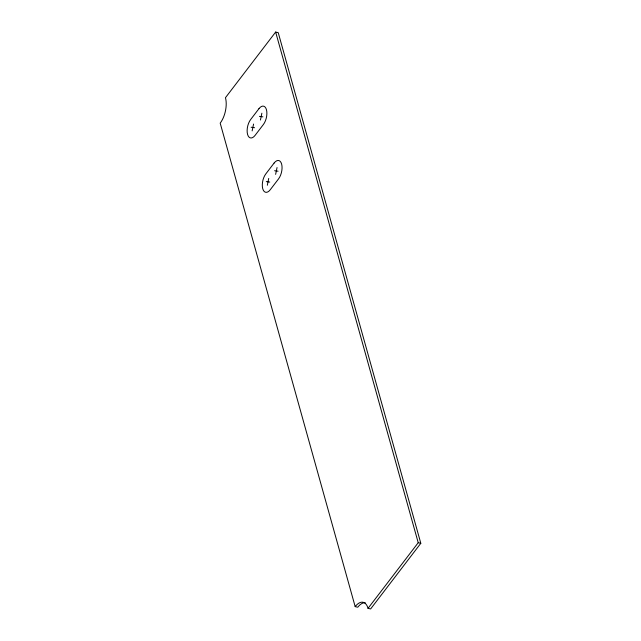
<?xml version="1.0" encoding="UTF-8"?>
<svg xmlns="http://www.w3.org/2000/svg" width="641" height="641" viewBox="0 0 641 641"><rect width="100%" height="100%" fill="white"/><g stroke="black" fill="none" stroke-linecap="round" stroke-linejoin="round"><path stroke-width="0.96" d="M252.145 130.9L253.564 124.05M260.446 120.035L261.873 113.185M267.321 185.257L268.739 178.406M275.63 174.384L277.048 167.533M355.178 606.618A18.389 9.142 -77 0 1 368.038 608.349L370.626 608.95L420.808 543.296L278.234 32.651L275.646 32.05L225.456 97.704A18.389 9.142 -77 0 1 220.192 123.144L355.178 606.618L357.766 607.219A18.389 9.142 -77 0 1 365.29 602.812M368.038 608.349L418.22 542.703L275.646 32.05M259.429 116.374L262.89 116.838M251.12 127.247L254.581 127.711M274.604 170.73L278.066 171.195M266.295 181.595L269.757 182.068M418.22 542.703L420.808 543.296M258.948 108.682L250.639 119.555A10.729 5.336 -77 0 0 247.562 134.394A10.729 5.336 -77 0 0 255.062 135.403L263.371 124.538A10.729 5.336 -77 0 0 266.448 109.691A10.729 5.336 -77 0 0 258.948 108.682M274.124 163.038L265.815 173.903A10.729 5.336 -77 0 0 262.738 188.75A10.729 5.336 -77 0 0 270.238 189.76L278.547 178.887A10.729 5.336 -77 0 0 281.623 164.048A10.729 5.336 -77 0 0 274.124 163.038"/></g></svg>
